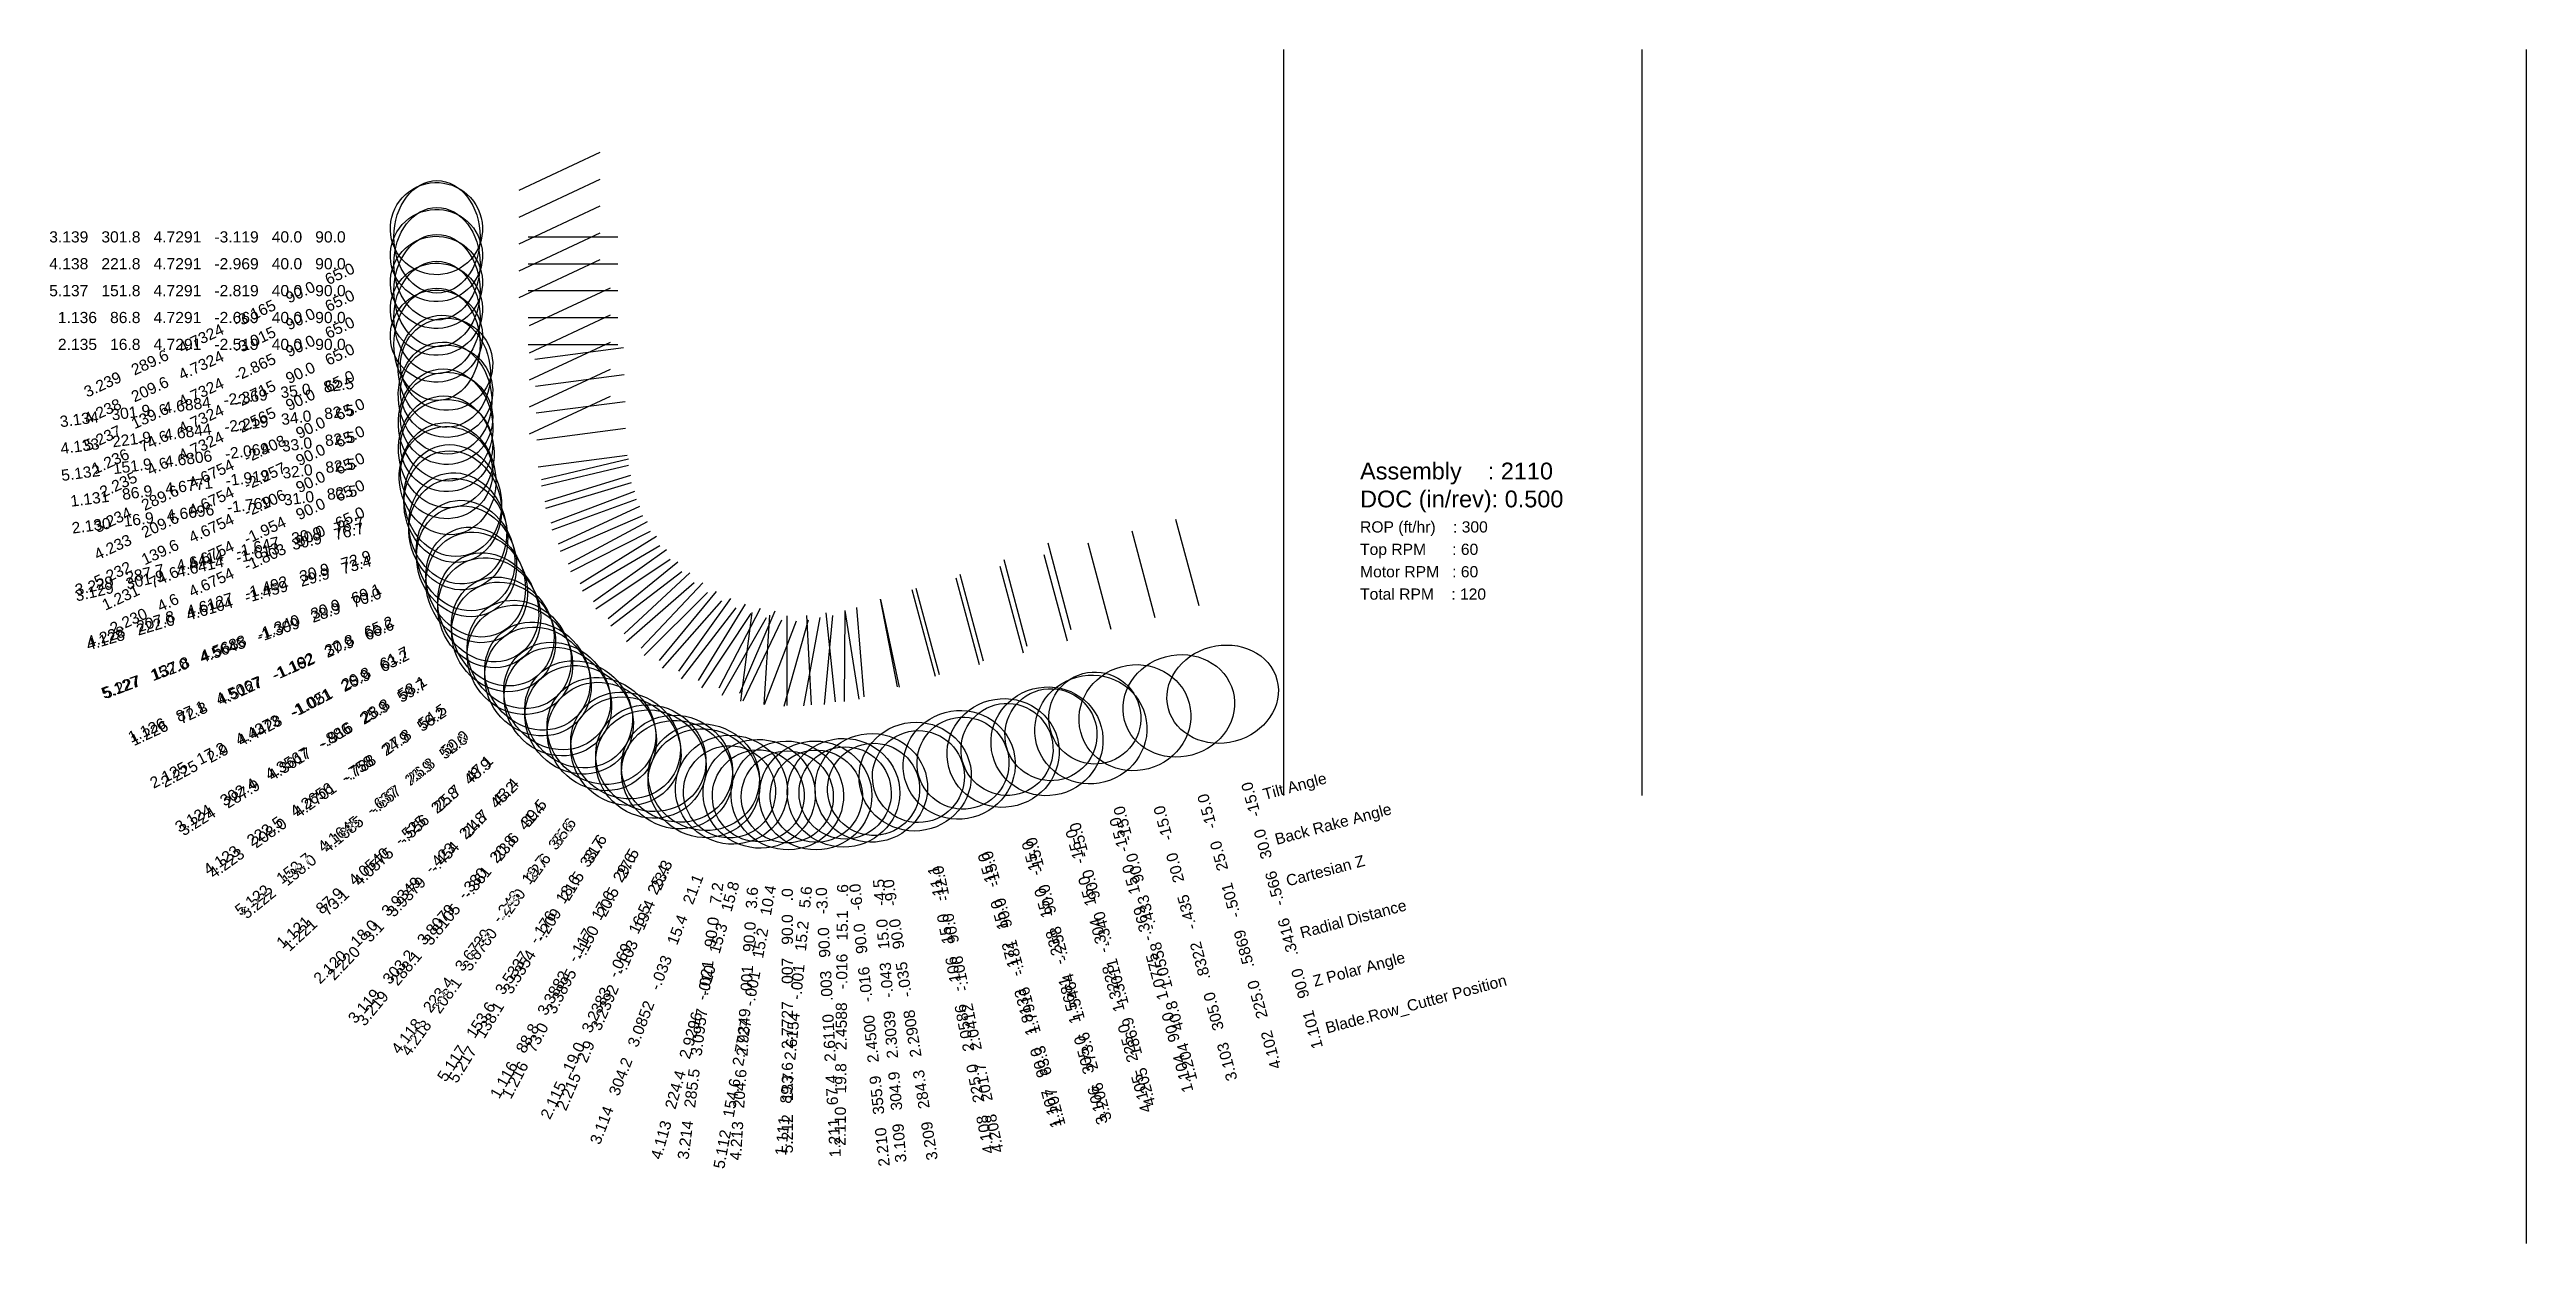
# Model space of a CAD drawing. Header units: inches. Extents: x -8.9 to 4.9, y -2.5 to 4.2.
import ezdxf
from ezdxf.enums import TextEntityAlignment as Align

# ---------------------------------------------------------------- set-up
doc = ezdxf.new("R2010")
doc.units = ezdxf.units.IN
doc.header["$MEASUREMENT"] = 0
for name, color, linetype, true_color in [('Blade_1', 30, 'Continuous', 0xff7f00), ('Blade_2', 7, 'Continuous', 0xcccc00), ('Blade_3', 7, 'Continuous', 0x00cc00), ('Blade_4', 7, 'Continuous', 0x00cccc), ('Blade_5', 7, 'Continuous', 0x0066cc)]:
    doc.layers.add(name, color=color, linetype=linetype, true_color=true_color)
doc.styles.get("Standard").update_dxf_attribs({"font": 'arial.ttf'})

msp = doc.modelspace()

# ---------------------------------------------------------------- linework, layer by layer
for p, q in [((-2, 0), (-2, 4.165)), ((0, 0), (0, 4.165)), ((4.938, -2.5), (4.938, 4.165))]:
    msp.add_line(p, q)
at = {"layer": 'Blade_1'}
for p, q in [((-6.27, 2.93), (-5.817, 3.142)), ((-6.219, 2.669), (-5.719, 2.669)), ((-6.213, 2.17), (-5.76, 2.381)), ((-6.171, 1.986), (-5.676, 2.051)), ((-6.05, 1.406), (-5.596, 1.616)), ((-6.039, 1.365), (-5.58, 1.563)), ((-2.474, 1.059), (-2.603, 1.542)), ((-3.188, 0.926), (-3.317, 1.409)), ((-3.209, 0.862), (-3.339, 1.345)), ((-5.684, 0.903), (-5.317, 1.243)), ((-5.67, 0.861), (-5.293, 1.189)), ((-3.945, 0.665), (-4.075, 1.148)), ((-3.924, 0.674), (-4.053, 1.157)), ((-5.154, 0.602), (-4.923, 1.046)), ((-5.136, 0.56), (-4.889, 0.995)), ((-4.638, 0.506), (-4.664, 1.006)), ((-4.566, 0.509), (-4.518, 1.006))]:
    msp.add_line(p, q, dxfattribs=at)
for centre, major_axis, ratio in [((-6.732, 2.715), (0.109, -0.233), 1), ((-6.729, 2.669), (0, -0.314), 0.765924), ((-6.675, 1.954), (0.109, -0.233), 1), ((-6.677, 1.919), (0.041, -0.311), 0.848089), ((-6.513, 1.192), (0.132, -0.285), 0.858599), ((-6.507, 1.162), (0.125, -0.288), 0.883439), ((-6.058, 0.556), (0.214, -0.23), 0.900955), ((-6.054, 0.525), (0.206, -0.237), 0.921656), ((-2.342, 0.566), (0.303, 0.081), 0.865924), ((-3.078, 0.369), (0.303, 0.081), 0.965924), ((-3.056, 0.433), (0.248, 0.067), 1), ((-5.389, 0.15), (0.279, -0.145), 0.936624), ((-5.388, 0.117), (0.273, -0.155), 0.953185), ((-3.813, 0.172), (0.303, 0.081), 0.965924), ((-3.792, 0.181), (0.248, 0.067), 1), ((-4.615, 0.001), (0.313, -0.03), 0.965287), ((-4.611, -0.003), (-0.013, 0.257), 1)]:
    msp.add_ellipse(centre, major_axis=major_axis, ratio=ratio, dxfattribs=at)
at = {"layer": 'Blade_2'}
for p, q in [((-6.27, 2.78), (-5.817, 2.992)), ((-6.219, 2.519), (-5.719, 2.519)), ((-6.213, 2.019), (-5.76, 2.23)), ((-6.164, 1.836), (-5.668, 1.901)), ((-5.994, 1.293), (-5.554, 1.53)), ((-5.982, 1.251), (-5.536, 1.477)), ((-5.588, 0.824), (-5.244, 1.188)), ((-5.573, 0.782), (-5.218, 1.134)), ((-5.038, 0.571), (-4.84, 1.031)), ((-5.019, 0.529), (-4.804, 0.981)), ((-4.503, 0.523), (-4.556, 1.02)), ((-4.454, 0.526), (-4.449, 1.026))]:
    msp.add_line(p, q, dxfattribs=at)
for centre, major_axis, ratio in [((-6.732, 2.565), (0.109, -0.233), 1), ((-6.729, 2.519), (0, -0.314), 0.765924), ((-6.675, 1.803), (0.109, -0.233), 1), ((-6.67, 1.769), (0.041, -0.311), 0.857325), ((-6.443, 1.051), (0.149, -0.276), 0.867516), ((-6.437, 1.021), (0.142, -0.28), 0.89172), ((-5.938, 0.454), (0.228, -0.216), 0.908599), ((-5.935, 0.423), (0.221, -0.223), 0.928344), ((-5.238, 0.069), (0.284, -0.135), 0.958917), ((-5.239, 0.103), (0.288, -0.124), 0.942994), ((-4.459, 0.016), (0.314, -0.003), 0.965605), ((-4.45, 0.015), (0.256, 0.027), 1)]:
    msp.add_ellipse(centre, major_axis=major_axis, ratio=ratio, dxfattribs=at)
at = {"layer": 'Blade_3'}
for p, q in [((-6.27, 3.38), (-5.817, 3.592)), ((-6.219, 3.119), (-5.719, 3.119)), ((-6.213, 2.624), (-5.76, 2.835)), ((-6.183, 2.436), (-5.687, 2.501)), ((-6.145, 1.765), (-5.659, 1.88)), ((-6.145, 1.73), (-5.659, 1.845)), ((-5.929, 1.185), (-5.504, 1.449)), ((-5.916, 1.143), (-5.485, 1.396)), ((-2.964, 0.928), (-3.094, 1.41)), ((-5.486, 0.755), (-5.168, 1.14)), ((-3.7, 0.73), (-3.83, 1.213)), ((-3.678, 0.751), (-3.808, 1.234)), ((-5.47, 0.712), (-5.139, 1.087)), ((-5.032, 0.527), (-4.969, 1.023)), ((-4.901, 0.509), (-4.721, 0.975)), ((-4.371, 0.539), (-4.449, 1.033)), ((-4.344, 0.551), (-4.384, 1.05))]:
    msp.add_line(p, q, dxfattribs=at)
for centre, major_axis, ratio in [((-6.732, 3.165), (0.109, -0.233), 1), ((-6.729, 3.119), (0, -0.314), 0.765924), ((-6.675, 2.408), (0.109, -0.233), 1), ((-6.688, 2.369), (0.041, -0.311), 0.819108), ((-6.641, 1.647), (0.072, -0.306), 0.857962), ((-6.641, 1.613), (0.072, -0.306), 0.857962), ((-6.362, 0.916), (0.166, -0.267), 0.876115), ((-6.357, 0.886), (0.158, -0.271), 0.899363), ((-5.811, 0.361), (0.242, -0.2), 0.915924), ((-2.832, 0.435), (0.303, 0.081), 0.939809), ((-5.808, 0.33), (0.235, -0.208), 0.935032), ((-3.568, 0.238), (0.303, 0.081), 0.965924), ((-3.546, 0.258), (0.248, 0.067), 1), ((-5.085, 0.033), (0.293, -0.113), 0.964013), ((-5.096, 0.021), (0.032, 0.255), 1), ((-4.304, 0.043), (0.313, 0.025), 0.965605), ((-4.291, 0.035), (-0.04, 0.254), 1)]:
    msp.add_ellipse(centre, major_axis=major_axis, ratio=ratio, dxfattribs=at)
at = {"layer": 'Blade_4'}
for p, q in [((-6.27, 3.23), (-5.817, 3.442)), ((-6.219, 2.969), (-5.719, 2.969)), ((-6.213, 2.472), (-5.76, 2.684)), ((-6.179, 2.286), (-5.683, 2.351)), ((-6.125, 1.642), (-5.647, 1.789)), ((-6.122, 1.605), (-5.643, 1.748)), ((-2.719, 0.993), (-2.848, 1.476)), ((-5.855, 1.084), (-5.448, 1.374)), ((-5.842, 1.042), (-5.427, 1.32)), ((-3.455, 0.796), (-3.584, 1.279)), ((-3.433, 0.833), (-3.563, 1.316)), ((-5.379, 0.694), (-5.088, 1.101)), ((-5.363, 0.652), (-5.058, 1.048)), ((-4.903, 0.508), (-4.871, 1.007)), ((-4.79, 0.5), (-4.654, 0.981)), ((-4.157, 0.607), (-4.253, 1.097)), ((-4.147, 0.605), (-4.251, 1.094))]:
    msp.add_line(p, q, dxfattribs=at)
for centre, major_axis, ratio in [((-6.732, 3.015), (0.109, -0.233), 1), ((-6.729, 2.969), (0, -0.314), 0.765924), ((-6.675, 2.257), (0.109, -0.233), 1), ((-6.684, 2.219), (0.041, -0.311), 0.828981), ((-6.613, 1.492), (0.092, -0.3), 0.85828), ((-6.61, 1.459), (0.09, -0.301), 0.866879), ((-6.27, 0.788), (0.182, -0.256), 0.884713), ((-6.266, 0.758), (0.175, -0.261), 0.907006), ((-2.587, 0.501), (0.303, 0.081), 0.906369), ((-5.676, 0.28), (0.255, -0.183), 0.923248), ((-5.674, 0.248), (0.249, -0.192), 0.941401), ((-3.323, 0.303), (0.303, 0.081), 0.965924), ((-3.301, 0.34), (0.248, 0.067), 1), ((-4.059, 0.106), (0.308, 0.06), 0.965924), ((-4.93, 0.01), (0.302, -0.086), 0.964331), ((-4.041, 0.106), (-0.053, 0.251), 1), ((-4.935, -0.001), (0.016, 0.256), 1)]:
    msp.add_ellipse(centre, major_axis=major_axis, ratio=ratio, dxfattribs=at)
at = {"layer": 'Blade_5'}
for p, q in [((-6.27, 3.08), (-5.817, 3.292)), ((-6.219, 2.819), (-5.719, 2.819)), ((-6.213, 2.321), (-5.76, 2.532)), ((-6.175, 2.136), (-5.679, 2.201)), ((-6.092, 1.522), (-5.625, 1.7)), ((-6.085, 1.483), (-5.615, 1.654)), ((-5.773, 0.989), (-5.385, 1.305)), ((-5.759, 0.947), (-5.362, 1.251)), ((-5.268, 0.643), (-5.006, 1.069)), ((-5.251, 0.601), (-4.974, 1.017)), ((-4.773, 0.503), (-4.773, 1.003)), ((-4.68, 0.502), (-4.59, 0.994))]:
    msp.add_line(p, q, dxfattribs=at)
for centre, major_axis, ratio in [((-6.732, 2.865), (0.109, -0.233), 1), ((-6.729, 2.819), (0, -0.314), 0.765924), ((-6.675, 2.106), (0.109, -0.233), 1), ((-6.681, 2.069), (0.041, -0.311), 0.838535), ((-6.569, 1.34), (0.112, -0.293), 0.85828), ((-6.564, 1.308), (0.107, -0.295), 0.875159), ((-6.165, 0.637), (0.191, -0.249), 0.914331), ((-6.168, 0.667), (0.198, -0.244), 0.892994), ((-5.535, 0.209), (0.267, -0.165), 0.930255), ((-5.534, 0.176), (0.261, -0.174), 0.947452), ((-4.773, 0.001), (0.309, -0.057), 0.964968), ((-4.773, -0.007), (0, 0.257), 1)]:
    msp.add_ellipse(centre, major_axis=major_axis, ratio=ratio, dxfattribs=at)

# ---------------------------------------------------------------- texts
for s, height, p in [('Assembly    : 2110', 0.09375, (-1.575, 1.812)), ('DOC (in/rev): 0.500', 0.09375, (-1.575, 1.656)), ('ROP (ft/hr)    : 300', 0.0625, (-1.575, 1.5)), ('Top RPM      : 60', 0.0625, (-1.575, 1.375)), ('Motor RPM   : 60', 0.0625, (-1.575, 1.25)), ('Total RPM    : 120', 0.0625, (-1.575, 1.125))]:
    msp.add_text(s, height=height).set_placement(p, align=Align.MIDDLE_LEFT)
for s, p in [('   Tilt Angle', (-2.186, -0.013)), ('   Back Rake Angle', (-2.119, -0.264)), ('   Cartesian Z', (-2.057, -0.496)), ('   Radial Distance', (-1.979, -0.786)), ('   Z Polar Angle', (-1.907, -1.056)), ('   Blade.Row_Cutter Position', (-1.837, -1.317))]:
    msp.add_text(s, height=0.0625, rotation=15).set_placement(p, align=Align.MIDDLE_LEFT)
at = {"layer": 'Blade_1'}
msp.add_text('1.136   86.8   4.7291   -2.669   40.0   90.0', height=0.0625, dxfattribs=at).set_placement((-7.239, 2.669), align=Align.MIDDLE_RIGHT)
for s, rotation, p in [('1.236   74.6   4.7324   -2.715   90.0   65.0', 25, (-7.195, 2.499)), ('1.131   86.9   4.6771   -1.919   32.0   82.5', 7.5, (-7.183, 1.853)), ('1.231   74.6   4.6754   -1.954   90.0   65.0', 25, (-7.138, 1.739)), ('1.126   87.1   4.5067   -1.162   27.9   66.6', 23.3925, (-6.975, 0.96)), ('1.226   72.8   4.5127   -1.192   30.8   65.2', 24.8028, (-6.976, 0.978)), ('1.121   87.9   4.0540   -.525   22.8   48.9', 41.0791, (-6.438, 0.19)), ('1.221   73.1   4.0575   -.556   25.7   47.1', 42.8597, (-6.431, 0.209)), ('1.101   90.0   .3416   -.566   30.0   -15.0', 105, (-2.21, 0.074)), ('1.104   90.0   1.0775   -.369   15.0   -15.0', 105, (-2.946, -0.123)), ('1.204   40.8   1.0558   -.433   90.0   -15.0', 105, (-2.924, -0.06)), ('1.116   88.8   3.3882   -.117   17.6   29.6', 60.3978, (-5.64, -0.327)), ('1.216   73.0   3.3895   -.150   20.5   27.5', 62.5175, (-5.625, -0.302)), ('1.107   90.0   1.8133   -.172   15.0   -15.0', 105, (-3.681, -0.321)), ('1.207   63.3   1.7916   -.181   90.0   -15.0', 105, (-3.66, -0.311)), ('1.111   89.7   2.6154   -.001   15.2   5.6', 84.4438, (-4.665, -0.506)), ('1.211   67.4   2.6110   .003   90.0   -3.0', 93, (-4.584, -0.512))]:
    msp.add_text(s, height=0.0625, rotation=rotation, dxfattribs=at).set_placement(p, align=Align.MIDDLE_RIGHT)
at = {"layer": 'Blade_2'}
msp.add_text('2.135   16.8   4.7291   -2.519   40.0   90.0', height=0.0625, dxfattribs=at).set_placement((-7.239, 2.519), align=Align.MIDDLE_RIGHT)
for s, rotation, p in [('2.235   4.6   4.7324   -2.565   90.0   65.0', 25, (-7.195, 2.349)), ('2.130   16.9   4.6696   -1.769   31.0   82.5', 7.5, (-7.175, 1.703)), ('2.230   4.6   4.6754   -1.803   90.0   65.0', 25, (-7.138, 1.588)), ('2.225   2.9   4.4428   -1.051   29.8   61.7', 28.3176, (-6.892, 0.809)), ('2.125   17.2   4.4373   -1.021   26.9   63.2', 26.8344, (-6.892, 0.791)), ('2.120   18.0   3.9349   -.423   21.8   45.2', 44.7643, (-6.297, 0.064)), ('2.220   3.1   3.9379   -.454   24.7   43.4', 46.6212, (-6.288, 0.083)), ('2.115   19.0   3.2383   -.069   16.5   25.4', 64.5587, (-5.457, -0.392)), ('2.215   2.9   3.2392   -.103   19.4   23.3', 66.7238, (-5.441, -0.365)), ('2.110   19.8   2.4588   -.016   15.1   .6', 89.4202, (-4.464, -0.494)), ('2.210   355.9   2.4500   -.016   90.0   -6.0', 96, (-4.397, -0.492))]:
    msp.add_text(s, height=0.0625, rotation=rotation, dxfattribs=at).set_placement(p, align=Align.MIDDLE_RIGHT)
at = {"layer": 'Blade_3'}
msp.add_text('3.139   301.8   4.7291   -3.119   40.0   90.0', height=0.0625, dxfattribs=at).set_placement((-7.239, 3.119), align=Align.MIDDLE_RIGHT)
for s, rotation, p in [('3.239   289.6   4.7324   -3.165   90.0   65.0', 25, (-7.195, 2.949)), ('3.134   301.9   4.6884   -2.369   35.0   82.5', 7.5, (-7.194, 2.303)), ('3.234   289.6   4.6754   -2.408   90.0   65.0', 25, (-7.138, 2.193)), ('3.229   287.7   4.6414   -1.647   30.9   76.7', 13.3268, (-7.138, 1.529)), ('3.129   301.9   4.6414   -1.613   30.9   76.7', 13.3268, (-7.138, 1.495)), ('3.124   302.4   4.3567   -.886   25.9   59.7', 30.3147, (-6.797, 0.629)), ('3.224   287.9   4.3617   -.916   28.8   58.1', 31.8717, (-6.795, 0.647)), ('3.119   303.2   3.8079   -.330   20.8   41.4', 48.5598, (-6.145, -0.052)), ('3.219   288.1   3.8105   -.361   23.6   39.5', 50.4872, (-6.135, -0.032)), ('3.103   305.0   .8322   -.435   20.0   -15.0', 105, (-2.7, -0.058)), ('3.106   305.0   1.5681   -.238   15.0   -15.0', 105, (-3.436, -0.255)), ('3.206   273.6   1.5464   -.258   90.0   -15.0', 105, (-3.414, -0.235)), ('3.114   304.2   3.0852   -.033   15.4   21.1', 68.8612, (-5.269, -0.443)), ('3.214   285.5   3.0957   -.021   90.0   7.2', 82.78, (-5.16, -0.485)), ('3.109   304.9   2.3039   -.043   15.0   -4.5', 94.5266, (-4.264, -0.466)), ('3.209   284.3   2.2908   -.035   90.0   -9.0', 99, (-4.211, -0.468))]:
    msp.add_text(s, height=0.0625, rotation=rotation, dxfattribs=at).set_placement(p, align=Align.MIDDLE_RIGHT)
at = {"layer": 'Blade_4'}
msp.add_text('4.138   221.8   4.7291   -2.969   40.0   90.0', height=0.0625, dxfattribs=at).set_placement((-7.239, 2.969), align=Align.MIDDLE_RIGHT)
for s, rotation, p in [('4.238   209.6   4.7324   -3.015   90.0   65.0', 25, (-7.195, 2.799)), ('4.133   221.9   4.6844   -2.219   34.0   82.5', 7.5, (-7.19, 2.153)), ('4.233   209.6   4.6754   -2.257   90.0   65.0', 25, (-7.138, 2.041)), ('4.128   222.0   4.6104   -1.459   29.9   73.4', 16.6371, (-7.099, 1.313)), ('4.228   207.8   4.6127   -1.492   30.9   72.9', 17.0885, (-7.1, 1.342)), ('4.123   222.5   4.2656   -.758   24.9   56.2', 33.8487, (-6.689, 0.474)), ('4.223   208.0   4.2701   -.788   27.8   54.5', 35.4798, (-6.685, 0.492)), ('4.102   225.0   .5869   -.501   25.0   -15.0', 105, (-2.455, 0.008)), ('4.218   208.1   3.6760   -.280   22.6   35.6', 54.3958, (-5.973, -0.135)), ('4.118   223.4   3.6739   -.248   19.7   37.6', 52.397, (-5.985, -0.156)), ('4.105   225.0   1.3228   -.304   15.0   -15.0', 105, (-3.191, -0.189)), ('4.205   186.9   1.3011   -.340   90.0   -15.0', 105, (-3.169, -0.152)), ('4.108   225.0   2.0586   -.106   15.0   -11.1', 101.0728, (-3.961, -0.394)), ('4.208   201.7   2.0412   -.106   90.0   -12.0', 102, (-3.935, -0.393)), ('4.113   224.4   2.9296   -.010   15.3   15.8', 74.1635, (-5.069, -0.481)), ('4.213   204.6   2.9349   .001   90.0   3.6', 86.39, (-4.967, -0.51))]:
    msp.add_text(s, height=0.0625, rotation=rotation, dxfattribs=at).set_placement(p, align=Align.MIDDLE_RIGHT)
at = {"layer": 'Blade_5'}
msp.add_text('5.137   151.8   4.7291   -2.819   40.0   90.0', height=0.0625, dxfattribs=at).set_placement((-7.239, 2.819), align=Align.MIDDLE_RIGHT)
for s, rotation, p in [('5.237   139.6   4.7324   -2.865   90.0   65.0', 25, (-7.195, 2.649)), ('5.132   151.9   4.6806   -2.069   33.0   82.5', 7.5, (-7.186, 2.003)), ('5.232   139.6   4.6754   -2.106   90.0   65.0', 25, (-7.138, 1.89)), ('5.127   152.0   4.5645   -1.309   28.9   70.0', 19.9844, (-7.044, 1.134)), ('5.227   137.8   4.5688   -1.340   30.9   69.1', 20.9074, (-7.045, 1.158)), ('5.122   152.7   4.1645   -.637   23.9   52.6', 37.4187, (-6.57, 0.327)), ('5.222   138.0   4.1685   -.667   26.8   50.9', 39.1261, (-6.564, 0.346)), ('5.117   153.6   3.5337   -.176   18.6   33.7', 56.3437, (-5.816, -0.248)), ('5.217   138.1   3.5354   -.209   21.5   31.6', 58.4066, (-5.803, -0.225)), ('5.112   154.6   2.7727   -.001   15.2   10.4', 79.5612, (-4.865, -0.501)), ('5.212   133.6   2.7727   .007   90.0   .0', 90, (-4.773, -0.517))]:
    msp.add_text(s, height=0.0625, rotation=rotation, dxfattribs=at).set_placement(p, align=Align.MIDDLE_RIGHT)

doc.saveas('drawing.dxf')
